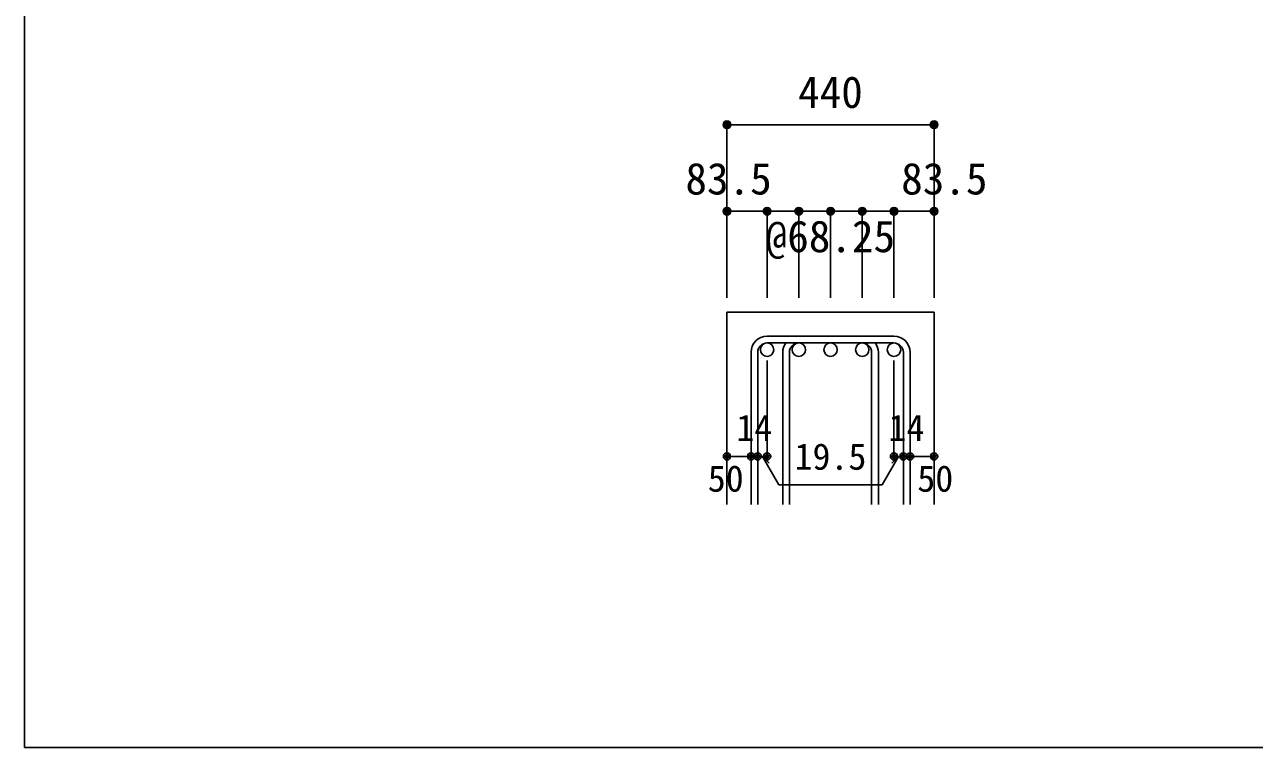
# Model space of a CAD drawing. Units: millimetres at full size, sheet at 1:30; details may follow other scales. Extents: x -5973 to 5954, y -4195 to 4201.
# Drawn here: x -5973 to -3414, y -4195 to -2692 of the extents above; entities that cross this region are included whole.
import ezdxf
from ezdxf.enums import TextEntityAlignment as Align

# ---------------------------------------------------------------- set-up
doc = ezdxf.new("R2010")
doc.units = ezdxf.units.MM
doc.header["$LTSCALE"] = 30
doc.header["$PDMODE"] = 32
doc.header["$PDSIZE"] = 15
for name, color, linetype in [('0-1_躯体線', 2, 'Continuous'), ('0-5_基礎梁筋', 7, 'Continuous'), ('0-6_スタラップ筋', 7, 'Continuous'), ('0-D_寸法', 4, 'Continuous'), ('F-0_枠', 6, 'Continuous')]:
    doc.layers.add(name, color=color, linetype=linetype)
doc.styles.add('ＭＳ ゴシック', font='')
doc.styles.get('ＭＳ ゴシック').set_extended_font_data('MS Gothic')

msp = doc.modelspace()

# ---------------------------------------------------------------- linework, layer by layer
at = {"layer": '0-1_躯体線'}
for p, q in [((-4511.3, -3289.89), (-4511.3, -3689.89)), ((-4511.3, -3289.89), (-4080.3, -3289.89)), ((-4080.3, -3289.89), (-4080.3, -3689.89))]:
    msp.add_line(p, q, dxfattribs=at)
at = {"layer": '0-5_基礎梁筋', "color": 3}
for centre in [(-4427.8, -3367.89), (-4361.8, -3367.89), (-4295.8, -3367.89), (-4229.8, -3367.89), (-4163.8, -3367.89)]:
    msp.add_circle(centre, 14, dxfattribs=at)
at = {"layer": '0-6_スタラップ筋'}
for p, q in [((-4163.8, -3339.89), (-4427.8, -3339.89)), ((-4461.3, -3373.39), (-4461.3, -3689.89)), ((-4447.3, -3373.39), (-4447.3, -3689.89)), ((-4163.8, -3353.89), (-4427.8, -3353.89)), ((-4395.3, -3689.89), (-4395.3, -3373.39)), ((-4381.3, -3689.89), (-4381.3, -3373.39)), ((-4210.3, -3689.89), (-4210.3, -3373.39)), ((-4196.3, -3689.89), (-4196.3, -3373.39)), ((-4144.3, -3373.39), (-4144.3, -3689.89)), ((-4130.3, -3373.39), (-4130.3, -3689.89))]:
    msp.add_line(p, q, dxfattribs=at)
for centre, radius, start, end in [((-4427.8, -3373.39), 33.5, 90, 180), ((-4163.8, -3373.39), 33.5, 0, 90), ((-4427.8, -3373.39), 19.5, 90, 180), ((-4361.8, -3373.39), 33.5, 144.40235, 180), ((-4361.8, -3373.39), 19.5, 90, 180), ((-4229.8, -3373.39), 19.5, 0, 90), ((-4229.8, -3373.39), 33.5, 0, 35.59765), ((-4163.8, -3373.39), 19.5, 0, 90)]:
    msp.add_arc(centre, radius, start, end, dxfattribs=at)
at = {"layer": '0-D_寸法'}
for p, q in [((-4511.3, -2899.89), (-4511.3, -3079.89)), ((-4511.3, -2899.89), (-4080.3, -2899.89)), ((-4080.3, -2899.89), (-4080.3, -3079.89)), ((-4427.8, -3079.89), (-4511.3, -3079.89)), ((-4511.3, -3079.89), (-4511.3, -3259.89)), ((-4295.8, -3079.89), (-4427.8, -3079.89)), ((-4427.8, -3079.89), (-4427.8, -3259.89)), ((-4361.8, -3079.89), (-4361.8, -3259.89)), ((-4163.8, -3079.89), (-4295.8, -3079.89)), ((-4295.8, -3079.89), (-4295.8, -3259.89)), ((-4229.8, -3079.89), (-4229.8, -3259.89)), ((-4080.3, -3079.89), (-4163.8, -3079.89)), ((-4163.8, -3079.89), (-4163.8, -3259.89)), ((-4080.3, -3079.89), (-4080.3, -3259.89)), ((-4427.8, -3589.89), (-4427.8, -3390.56)), ((-4163.8, -3589.89), (-4163.8, -3390.56)), ((-4511.3, -3589.89), (-4461.3, -3589.89)), ((-4461.3, -3589.89), (-4427.8, -3589.89)), ((-4437.55, -3589.89), (-4423.41, -3604.04)), ((-4437.55, -3589.89), (-4403.33, -3649.17)), ((-4154.05, -3589.89), (-4188.27, -3649.17)), ((-4154.05, -3589.89), (-4168.19, -3604.04)), ((-4163.8, -3589.89), (-4080.3, -3589.89)), ((-4144.3, -3589.89), (-4130.3, -3589.89)), ((-4403.33, -3649.17), (-4188.27, -3649.17))]:
    msp.add_line(p, q, dxfattribs=at)
msp.add_lwpolyline([(-4080.3, -2899.89), (-4080.3, -3079.89), (-4080.3, -3259.89)], dxfattribs=at)
for centre, radius in [((-4511.3, -2899.89), 8), ((-4511.3, -2899.89), 7.2), ((-4511.3, -2899.89), 6.4), ((-4511.3, -2899.89), 5.6), ((-4511.3, -2899.89), 4.8), ((-4511.3, -2899.89), 4), ((-4511.3, -2899.89), 3.2), ((-4511.3, -2899.89), 2.4), ((-4511.3, -2899.89), 1.6), ((-4511.3, -2899.89), 0.8), ((-4080.3, -2899.89), 8), ((-4080.3, -2899.89), 7.2), ((-4080.3, -2899.89), 6.4), ((-4080.3, -2899.89), 5.6), ((-4080.3, -2899.89), 4.8), ((-4080.3, -2899.89), 4), ((-4080.3, -2899.89), 3.2), ((-4080.3, -2899.89), 2.4), ((-4080.3, -2899.89), 1.6), ((-4080.3, -2899.89), 0.8), ((-4511.3, -3079.89), 8), ((-4511.3, -3079.89), 7.2), ((-4511.3, -3079.89), 6.4), ((-4511.3, -3079.89), 5.6), ((-4511.3, -3079.89), 4.8), ((-4511.3, -3079.89), 4), ((-4511.3, -3079.89), 3.2), ((-4511.3, -3079.89), 2.4), ((-4511.3, -3079.89), 1.6), ((-4511.3, -3079.89), 0.8), ((-4427.8, -3079.89), 8), ((-4427.8, -3079.89), 7.2), ((-4427.8, -3079.89), 6.4), ((-4427.8, -3079.89), 5.6), ((-4427.8, -3079.89), 4.8), ((-4427.8, -3079.89), 4), ((-4427.8, -3079.89), 3.2), ((-4427.8, -3079.89), 2.4), ((-4427.8, -3079.89), 1.6), ((-4427.8, -3079.89), 0.8), ((-4361.8, -3079.89), 8), ((-4361.8, -3079.89), 7.2), ((-4361.8, -3079.89), 6.4), ((-4361.8, -3079.89), 5.6), ((-4361.8, -3079.89), 4.8), ((-4361.8, -3079.89), 4), ((-4361.8, -3079.89), 3.2), ((-4361.8, -3079.89), 2.4), ((-4361.8, -3079.89), 1.6), ((-4361.8, -3079.89), 0.8), ((-4295.8, -3079.89), 8), ((-4295.8, -3079.89), 7.2), ((-4295.8, -3079.89), 6.4), ((-4295.8, -3079.89), 5.6), ((-4295.8, -3079.89), 4.8), ((-4295.8, -3079.89), 4), ((-4295.8, -3079.89), 3.2), ((-4295.8, -3079.89), 2.4), ((-4295.8, -3079.89), 1.6), ((-4295.8, -3079.89), 0.8), ((-4229.8, -3079.89), 8), ((-4229.8, -3079.89), 7.2), ((-4229.8, -3079.89), 6.4), ((-4229.8, -3079.89), 5.6), ((-4229.8, -3079.89), 4.8), ((-4229.8, -3079.89), 4), ((-4229.8, -3079.89), 3.2), ((-4229.8, -3079.89), 2.4), ((-4229.8, -3079.89), 1.6), ((-4229.8, -3079.89), 0.8), ((-4163.8, -3079.89), 8), ((-4163.8, -3079.89), 7.2), ((-4163.8, -3079.89), 6.4), ((-4163.8, -3079.89), 5.6), ((-4163.8, -3079.89), 4.8), ((-4163.8, -3079.89), 4), ((-4163.8, -3079.89), 3.2), ((-4163.8, -3079.89), 2.4), ((-4163.8, -3079.89), 1.6), ((-4163.8, -3079.89), 0.8), ((-4080.3, -3079.89), 8), ((-4080.3, -3079.89), 7.2), ((-4080.3, -3079.89), 6.4), ((-4080.3, -3079.89), 5.6), ((-4080.3, -3079.89), 4.8), ((-4080.3, -3079.89), 4), ((-4080.3, -3079.89), 3.2), ((-4080.3, -3079.89), 2.4), ((-4080.3, -3079.89), 1.6), ((-4080.3, -3079.89), 0.8), ((-4511.3, -3589.89), 4), ((-4511.3, -3589.89), 3.6), ((-4511.3, -3589.89), 3.2), ((-4511.3, -3589.89), 2.8), ((-4511.3, -3589.89), 2.4), ((-4511.3, -3589.89), 2), ((-4511.3, -3589.89), 1.6), ((-4511.3, -3589.89), 1.2), ((-4511.3, -3589.89), 0.8), ((-4511.3, -3589.89), 0.4), ((-4461.3, -3589.89), 4), ((-4461.3, -3589.89), 3.6), ((-4461.3, -3589.89), 3.2), ((-4461.3, -3589.89), 2.8), ((-4461.3, -3589.89), 2.4), ((-4461.3, -3589.89), 2), ((-4461.3, -3589.89), 1.6), ((-4461.3, -3589.89), 1.2), ((-4461.3, -3589.89), 0.8), ((-4461.3, -3589.89), 0.4), ((-4447.3, -3589.89), 4), ((-4447.3, -3589.89), 3.6), ((-4447.3, -3589.89), 3.2), ((-4447.3, -3589.89), 2.8), ((-4447.3, -3589.89), 2.4), ((-4447.3, -3589.89), 2), ((-4447.3, -3589.89), 1.6), ((-4447.3, -3589.89), 1.2), ((-4447.3, -3589.89), 0.8), ((-4447.3, -3589.89), 0.4), ((-4427.8, -3589.89), 4), ((-4427.8, -3589.89), 3.6), ((-4427.8, -3589.89), 3.2), ((-4427.8, -3589.89), 2.8), ((-4427.8, -3589.89), 2.4), ((-4427.8, -3589.89), 2), ((-4427.8, -3589.89), 1.6), ((-4427.8, -3589.89), 1.2), ((-4427.8, -3589.89), 0.8), ((-4427.8, -3589.89), 0.4), ((-4163.8, -3589.89), 4), ((-4163.8, -3589.89), 3.6), ((-4163.8, -3589.89), 3.2), ((-4163.8, -3589.89), 2.8), ((-4163.8, -3589.89), 2.4), ((-4163.8, -3589.89), 2), ((-4163.8, -3589.89), 1.6), ((-4163.8, -3589.89), 1.2), ((-4163.8, -3589.89), 0.8), ((-4163.8, -3589.89), 0.4), ((-4144.3, -3589.89), 4), ((-4144.3, -3589.89), 3.6), ((-4144.3, -3589.89), 3.2), ((-4144.3, -3589.89), 2.8), ((-4144.3, -3589.89), 2.4), ((-4144.3, -3589.89), 2), ((-4144.3, -3589.89), 1.6), ((-4144.3, -3589.89), 1.2), ((-4144.3, -3589.89), 0.8), ((-4144.3, -3589.89), 0.4), ((-4130.3, -3589.89), 4), ((-4130.3, -3589.89), 3.6), ((-4130.3, -3589.89), 3.2), ((-4130.3, -3589.89), 2.8), ((-4130.3, -3589.89), 2.4), ((-4130.3, -3589.89), 2), ((-4130.3, -3589.89), 1.6), ((-4130.3, -3589.89), 1.2), ((-4130.3, -3589.89), 0.8), ((-4130.3, -3589.89), 0.4), ((-4080.3, -3589.89), 4), ((-4080.3, -3589.89), 3.6), ((-4080.3, -3589.89), 3.2), ((-4080.3, -3589.89), 2.8), ((-4080.3, -3589.89), 2.4), ((-4080.3, -3589.89), 2), ((-4080.3, -3589.89), 1.6), ((-4080.3, -3589.89), 1.2), ((-4080.3, -3589.89), 0.8), ((-4080.3, -3589.89), 0.4)]:
    msp.add_circle(centre, radius, dxfattribs=at)
at = {"layer": '0-D_寸法', "color": 7}
for p in [(-4511.3, -2899.89), (-4080.3, -2899.89), (-4511.3, -3079.89), (-4427.8, -3079.89), (-4361.8, -3079.89), (-4295.8, -3079.89), (-4229.8, -3079.89), (-4163.8, -3079.89), (-4080.3, -3079.89), (-4511.3, -3589.89), (-4461.3, -3589.89), (-4447.3, -3589.89), (-4427.8, -3589.89), (-4163.8, -3589.89), (-4144.3, -3589.89), (-4130.3, -3589.89), (-4080.3, -3589.89)]:
    msp.add_point(p, dxfattribs=at)
at = {"layer": 'F-0_枠'}
for p in [(-5972.88, 4201.15), (5954.1, -4195.24)]:
    msp.add_line(p, (-5972.88, -4195.24), dxfattribs=at)

# ---------------------------------------------------------------- texts
at = {"layer": '0-D_寸法', "style": 'ＭＳ ゴシック'}
for s, height, p in [('440', 65.98, (-4363.3, -2884.89)), ('83.5', 65.98, (-4597.8, -3064.89)), ('83.5', 65.98, (-4148.8, -3064.89)), ('@68.25', 65.98, (-4430.8, -3184.89)), ('14', 54.99, (-4491.84, -3574.44)), ('14', 54.99, (-4175.26, -3574.44)), ('19.5', 54.99, (-4370.8, -3634.17)), ('50', 54.99, (-4551.3, -3679.89)), ('50', 54.99, (-4115.3, -3679.89))]:
    msp.add_text(s, height=height, dxfattribs=at).set_placement(p, align=Align.BOTTOM_LEFT)

doc.saveas('drawing.dxf')
